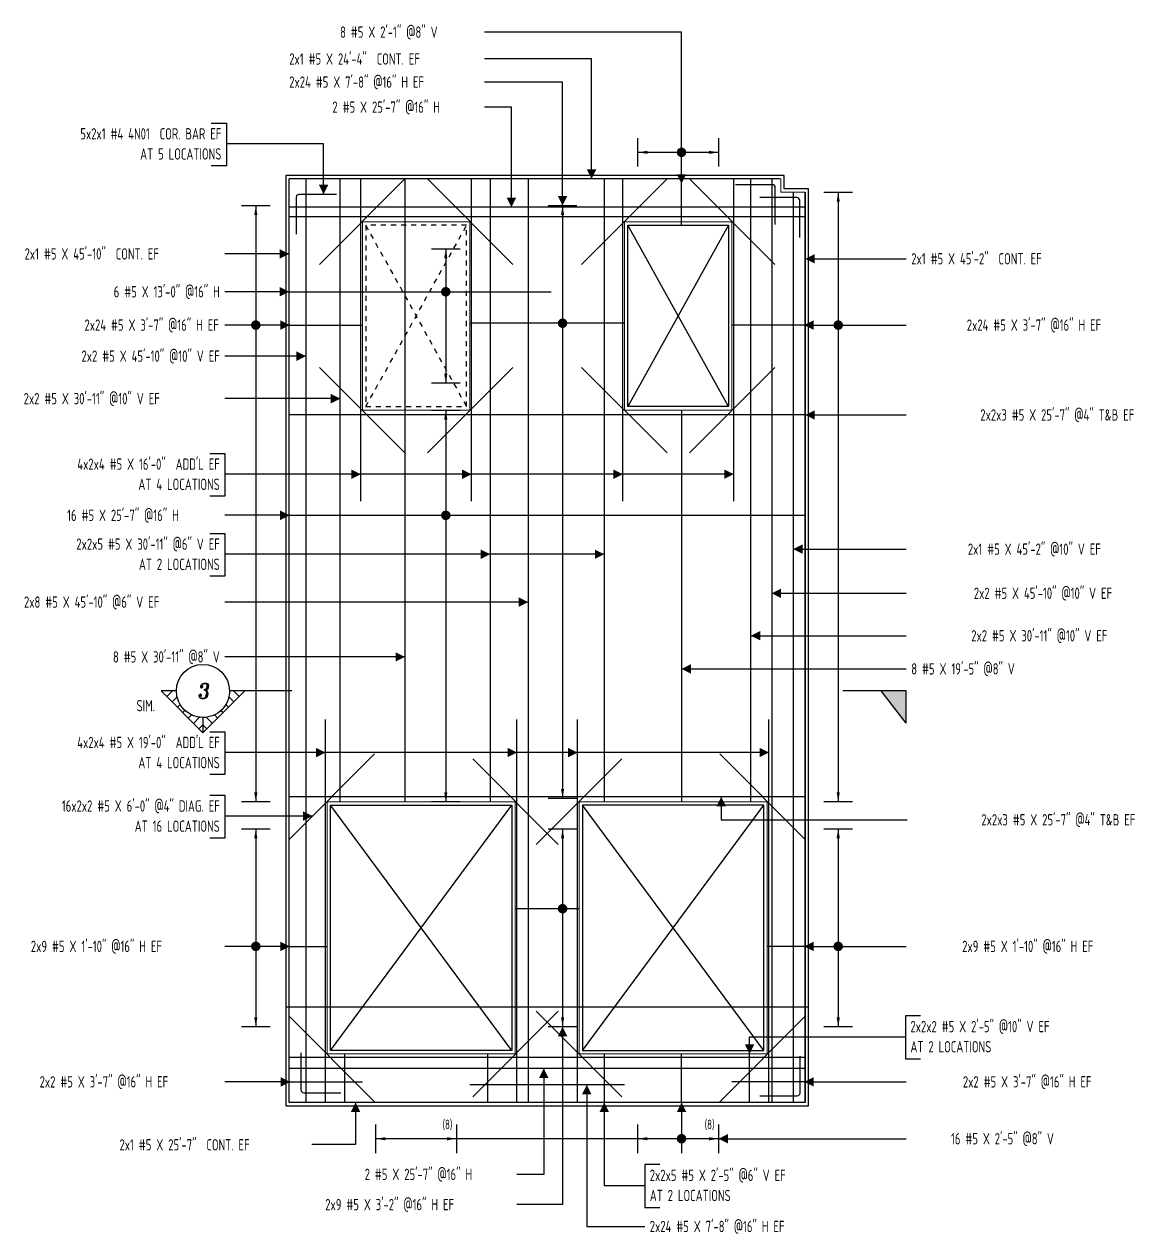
# Model space of a CAD drawing. Header units: inches. Extents: x -3675 to 38568, y -2433 to 4174.
# Drawn here: x 24999 to 25660, y 262 to 983 of the extents above; entities that cross this region are included whole.
import ezdxf
from ezdxf.enums import TextEntityAlignment as Align

# ---------------------------------------------------------------- set-up
doc = ezdxf.new("R2010")
doc.units = ezdxf.units.IN
doc.header["$MEASUREMENT"] = 0
doc.linetypes.add('HIDDEN', pattern=[6, 3, -3])
doc.layers.get('0').update_dxf_attribs({"linetype": 'CONTINUOUS'})
for name, color, linetype in [('0-25', 7, 'CONTINUOUS'), ('0-25TEXT', 7, 'CONTINUOUS'), ('0-35', 3, 'CONTINUOUS'), ('0-35TEXT', 3, 'CONTINUOUS'), ('3', 3, 'CONTINUOUS'), ('BAR-LBL', 2, 'CONTINUOUS'), ('Hatch', 253, 'CONTINUOUS'), ('hidden', 7, 'HIDDEN'), ('INTERMEDIATERANGELAY', 7, 'CONTINUOUS'), ('RANGELAY', 7, 'CONTINUOUS'), ('REBARS', 4, 'CONTINUOUS')]:
    doc.layers.add(name, color=color, linetype=linetype)
doc.layers.add('COVER', color=6, linetype='CONTINUOUS', lineweight=0, plot=False)
doc.styles.add('AR', font='ARCHQUIK.shx', dxfattribs={"width": 0.8})
doc.styles.add('ROMANT', font='romant')

# ---------------------------------------------------------------- blocks, each defined once
blk = doc.blocks.new('leadrblk')
blk.add_lwpolyline([(0, 0, 0, 1, 0), (1, 0, 1, 1, 0)], format="xyseb")
blk = doc.blocks.new('SECTARO')
at = {"linetype": 'Continuous'}
blk.add_line((33.32, 16.99), (20.13, 0), dxfattribs=at)
for p, q in [((33.32, 16.99), (33.32, 0)), ((33.32, 0), (0, 0))]:
    blk.add_line(p, q)
for points in [[(33.32, 0), (33.32, 16.99), (33.32, 0), (20.13, 0)], [(33.32, 16.99), (20.13, 0), (33.32, 0), (33.32, 16.99)]]:
    blk.add_solid(points, dxfattribs=at)
blk = doc.blocks.new('*X3')
at = {"color": 0, "linetype": 'Continuous'}
for p, q in [((-1.108, 0.2784), (-1.0748, 0.3117)), ((-1.081, 0.2171), (-1.0306, 0.2675)), ((-1.0127, 0.1969), (-0.9864, 0.2233)), ((-0.9601, 0.1612), (-0.9422, 0.1791)), ((-0.9204, 0.1125), (-0.898, 0.1349)), ((-0.895, 0.0495), (-0.8538, 0.0907)), ((-0.8561, 0), (-0.8096, 0.0465)), ((-0.7677, 0), (-0.7654, 0.0023))]:
    blk.add_line(p, q, dxfattribs=at)
blk = doc.blocks.new('*X2')
at = {"color": 0, "linetype": 'Continuous'}
for p, q in [((-1.108, 0.2784), (-1.0748, 0.3117)), ((-0.9601, 0.1612), (-0.9422, 0.1791)), ((-0.8561, 0), (-0.8096, 0.0465))]:
    blk.add_line(p, q, dxfattribs=at)
blk = doc.blocks.new('SECTNU')
at = {"linetype": 'Continuous'}
blk.add_line((-24.74, 0), (-32.81, 0), dxfattribs=at)
blk.add_line((0, 0), (-24.74, 0))
at = {"layer": '3'}
for p, q in [((-68.89, 0), (-46.81, 22.07)), ((-60.81, 0), (-68.89, 0))]:
    blk.add_line(p, q, dxfattribs=at)
at = {"layer": '3', "linetype": 'Continuous'}
blk.add_line((-46.81, 14), (-46.81, 22.07), dxfattribs=at)
at = {"layer": '3'}
for points in [[(-46.81, 22.07), (-24.74, 0), (-32.81, 0, 1)], [(-32.81, 0, 0.414214), (-46.81, 14)]]:
    blk.add_lwpolyline(points, format="xyb", dxfattribs=at)
for start, end in [(90, 180), (180, 0)]:
    blk.add_arc((-46.81, 0), 14, start, end, dxfattribs=at)
at = {"linetype": 'Continuous', "xscale": -64, "yscale": 64, "zscale": 64, "rotation": 359.9999999999999}
blk.add_blockref('*X3', (-117.73, 0), dxfattribs=at)
at = {"linetype": 'Continuous', "xscale": 64, "yscale": 64, "zscale": 64}
for name in ['*X3', '*X2']:
    blk.add_blockref(name, (24.1, 0), dxfattribs=at)
at = {"linetype": 'Continuous', "style": 'ROMANT', "oblique": 9, "width": 0.9}
blk.add_attdef('NO', text='', height=8, dxfattribs=at).set_placement((-46.81, 0), align=Align.MIDDLE)
blk = doc.blocks.new('*U998', base_point=(25156.54, 822.92))
at = {"layer": 'REBARS', "color": 0}
blk.add_lwpolyline([(25156.54, 823.23), (25312.54, 823.23)], dxfattribs=at)
blk = doc.blocks.new('rendmark')
at = {"color": 4}
blk.add_line((0, -3), (0, 3), dxfattribs=at)
blk = doc.blocks.new('rarrow')
at = {"color": 7}
blk.add_solid([(2, -0.33), (2, 0.33), (0, 0)], dxfattribs=at)
blk = doc.blocks.new('*U1799', base_point=(25249.82, 848.81))
at = {"layer": 'RANGELAY'}
blk.add_line((25249.82, 848.81), (25249.82, 768.85), dxfattribs=at)
at = {"layer": 'RANGELAY', "xscale": 2.834645669291339, "yscale": 2.834645669291339}
for name, p, rotation in [('rendmark', (25249.82, 848.81), 269.9999999999999), ('rarrow', (25249.82, 848.81), 269.9999999999999), ('rarrow', (25249.82, 768.85), 89.999996929531), ('rendmark', (25249.82, 768.85), 89.999996929531)]:
    blk.add_blockref(name, p, dxfattribs=dict(at, rotation=rotation))
blk = doc.blocks.new('VPM75CCB0')
at = {"const_width": 1}
blk.add_lwpolyline([(-0.5, 0, 1), (0.5, 0, 1)], format="xyb", close=True, dxfattribs=at)
blk = doc.blocks.new('*U1009', base_point=(25225.83, 890.27))
at = {"layer": 'REBARS', "color": 0}
blk.add_lwpolyline([(25225.52, 890.27), (25225.52, 519.27)], dxfattribs=at)
blk = doc.blocks.new('*U1031', base_point=(25390.45, 752.56))
at = {"layer": 'REBARS', "color": 0}
blk.add_lwpolyline([(25390.13, 752.56), (25390.13, 519.56)], dxfattribs=at)
blk = doc.blocks.new('*U956', base_point=(25199.48, 698.56))
at = {"layer": 'REBARS', "color": 0}
blk.add_lwpolyline([(25199.17, 698.56), (25199.17, 890.56)], dxfattribs=at)
blk = doc.blocks.new('*U957', base_point=(25264.86, 698.56))
at = {"layer": 'REBARS', "color": 0}
blk.add_lwpolyline([(25265.17, 698.56), (25265.17, 890.56)], dxfattribs=at)
blk = doc.blocks.new('*U958', base_point=(25355.47, 698.56))
at = {"layer": 'REBARS', "color": 0}
blk.add_lwpolyline([(25355.16, 698.56), (25355.16, 890.56)], dxfattribs=at)
blk = doc.blocks.new('*U959', base_point=(25420.85, 698.56))
at = {"layer": 'REBARS', "color": 0}
blk.add_lwpolyline([(25421.17, 698.56), (25421.17, 890.56)], dxfattribs=at)
blk = doc.blocks.new('*U642', base_point=(25316.96, 394.67))
at = {"layer": 'REBARS', "color": 0}
blk.add_lwpolyline([(25316.74, 394.89), (25265.83, 343.98)], dxfattribs=at)
blk = doc.blocks.new('*U643', base_point=(25316.96, 494.44))
at = {"layer": 'REBARS', "color": 0}
blk.add_lwpolyline([(25316.74, 494.22), (25265.83, 545.14)], dxfattribs=at)
blk = doc.blocks.new('*U644', base_point=(25464.01, 391.72))
at = {"layer": 'REBARS', "color": 0}
blk.add_lwpolyline([(25463.79, 391.94), (25412.88, 341.03)], dxfattribs=at)
blk = doc.blocks.new('*U645', base_point=(25303.37, 394.67))
at = {"layer": 'REBARS', "color": 0}
blk.add_lwpolyline([(25303.59, 394.89), (25354.5, 343.98)], dxfattribs=at)
blk = doc.blocks.new('*U646', base_point=(25464.01, 497.4))
at = {"layer": 'REBARS', "color": 0}
blk.add_lwpolyline([(25463.79, 497.18), (25412.88, 548.09)], dxfattribs=at)
blk = doc.blocks.new('*U647', base_point=(25303.37, 494.44))
at = {"layer": 'REBARS', "color": 0}
blk.add_lwpolyline([(25303.59, 494.22), (25354.5, 545.14)], dxfattribs=at)
blk = doc.blocks.new('*U648', base_point=(25289.97, 777.96))
at = {"layer": 'REBARS', "color": 0}
blk.add_lwpolyline([(25289.75, 778.18), (25238.84, 727.27)], dxfattribs=at)
blk = doc.blocks.new('*U649', base_point=(25174.37, 777.96))
at = {"layer": 'REBARS', "color": 0}
blk.add_lwpolyline([(25174.59, 778.18), (25225.5, 727.27)], dxfattribs=at)
blk = doc.blocks.new('*U650', base_point=(25289.97, 839.69))
at = {"layer": 'REBARS', "color": 0}
blk.add_lwpolyline([(25289.75, 839.47), (25238.84, 890.39)], dxfattribs=at)
blk = doc.blocks.new('*U651', base_point=(25174.37, 839.69))
at = {"layer": 'REBARS', "color": 0}
blk.add_lwpolyline([(25174.59, 839.47), (25225.5, 890.39)], dxfattribs=at)
blk = doc.blocks.new('*U652', base_point=(25445.96, 777.96))
at = {"layer": 'REBARS', "color": 0}
blk.add_lwpolyline([(25445.74, 778.18), (25394.83, 727.27)], dxfattribs=at)
blk = doc.blocks.new('*U653', base_point=(25330.36, 777.96))
at = {"layer": 'REBARS', "color": 0}
blk.add_lwpolyline([(25330.58, 778.18), (25381.49, 727.27)], dxfattribs=at)
blk = doc.blocks.new('*U654', base_point=(25445.96, 839.69))
at = {"layer": 'REBARS', "color": 0}
blk.add_lwpolyline([(25445.74, 839.47), (25394.83, 890.39)], dxfattribs=at)
blk = doc.blocks.new('*U655', base_point=(25330.36, 839.69))
at = {"layer": 'REBARS', "color": 0}
blk.add_lwpolyline([(25330.58, 839.47), (25381.49, 890.39)], dxfattribs=at)
blk = doc.blocks.new('*U1487', base_point=(25460.79, 344.05))
at = {"layer": 'REBARS', "color": 0}
blk.add_lwpolyline([(25460.54, 368.05), (25460.54, 346.05, -0.414214), (25458.79, 344.3), (25436.79, 344.3)], format="xyb", dxfattribs=at)
blk = doc.blocks.new('*U1488', base_point=(25163.27, 346.05))
at = {"layer": 'REBARS', "color": 0}
blk.add_lwpolyline([(25163.52, 370.05), (25163.52, 348.05, 0.414214), (25165.27, 346.3), (25187.27, 346.3)], format="xyb", dxfattribs=at)
blk = doc.blocks.new('*U847', base_point=(25156.23, 340.56))
at = {"layer": 'REBARS', "color": 0}
blk.add_lwpolyline([(25156.54, 340.56), (25156.54, 890.56)], dxfattribs=at)
blk = doc.blocks.new('*U761', base_point=(25463.48, 340.56))
at = {"layer": 'REBARS', "color": 0}
blk.add_lwpolyline([(25463.79, 340.56), (25463.79, 882.56)], dxfattribs=at)
blk = doc.blocks.new('*U1528', base_point=(25389.82, 862.6))
at = {"layer": 'REBARS', "color": 0}
blk.add_lwpolyline([(25390.13, 862.6), (25390.13, 887.6)], dxfattribs=at)
blk = doc.blocks.new('*U1489', base_point=(25460.79, 879.56))
at = {"layer": 'REBARS', "color": 0}
blk.add_lwpolyline([(25460.54, 855.56), (25460.54, 877.56, 0.414214), (25458.79, 879.31), (25436.79, 879.31)], format="xyb", dxfattribs=at)
blk = doc.blocks.new('*U904', base_point=(25463.79, 689.83))
at = {"layer": 'REBARS', "color": 0}
blk.add_lwpolyline([(25463.79, 690.14), (25156.79, 690.14)], dxfattribs=at)
blk = doc.blocks.new('*U1798', base_point=(25249.81, 752.85))
at = {"layer": 'RANGELAY'}
blk.add_line((25249.81, 752.85), (25249.81, 519.56), dxfattribs=at)
at = {"layer": 'RANGELAY', "xscale": 2.834645669291339, "yscale": 2.834645669291339}
for name, p, rotation in [('rendmark', (25249.81, 752.85), 269.9999999999999), ('rarrow', (25249.81, 752.85), 269.9999999999999), ('rendmark', (25249.81, 519.56), 89.999996929531), ('rarrow', (25249.81, 519.56), 89.999996929531)]:
    blk.add_blockref(name, p, dxfattribs=dict(at, rotation=rotation))
blk = doc.blocks.new('VPM75D670')
at = {"const_width": 1}
blk.add_lwpolyline([(-0.5, 0, 1), (0.5, 0, 1)], format="xyb", close=True, dxfattribs=at)
blk = doc.blocks.new('*U983', base_point=(25448.54, 890.25))
at = {"layer": 'REBARS', "color": 0}
blk.add_lwpolyline([(25448.54, 890.56), (25156.54, 890.56)], dxfattribs=at)
blk = doc.blocks.new('*U762', base_point=(25464.1, 882.56))
at = {"layer": 'REBARS', "color": 0}
blk.add_lwpolyline([(25463.79, 882.56), (25463.79, 340.56)], dxfattribs=at)
blk = doc.blocks.new('*U1490', base_point=(25446.17, 887.21))
at = {"layer": 'REBARS', "color": 0}
blk.add_lwpolyline([(25445.92, 863.21), (25445.92, 885.21, 0.414214), (25444.17, 886.96), (25422.17, 886.96)], format="xyb", dxfattribs=at)
blk = doc.blocks.new('*U760', base_point=(25456.91, 882.56))
at = {"layer": 'REBARS', "color": 0}
blk.add_lwpolyline([(25456.59, 882.56), (25456.59, 340.56)], dxfattribs=at)
blk = doc.blocks.new('*U1491', base_point=(25160.75, 881.62))
at = {"layer": 'REBARS', "color": 0}
blk.add_lwpolyline([(25161, 857.62), (25161, 879.62, -0.414214), (25162.75, 881.37), (25184.75, 881.37)], format="xyb", dxfattribs=at)
blk = doc.blocks.new('*U903', base_point=(25463.54, 340.87))
at = {"layer": 'REBARS', "color": 0}
blk.add_lwpolyline([(25463.54, 340.56), (25156.54, 340.56)], dxfattribs=at)
blk = doc.blocks.new('*U846', base_point=(25299.18, 890.56))
at = {"layer": 'REBARS', "color": 0}
blk.add_lwpolyline([(25298.86, 890.56), (25298.86, 340.56)], dxfattribs=at)
blk = doc.blocks.new('*U1007', base_point=(25276.48, 890.56))
at = {"layer": 'REBARS', "color": 0}
blk.add_lwpolyline([(25276.17, 890.56), (25276.17, 519.56)], dxfattribs=at)
blk = doc.blocks.new('*U1008', base_point=(25344.47, 890.56))
at = {"layer": 'REBARS', "color": 0}
blk.add_lwpolyline([(25344.16, 890.56), (25344.16, 519.56)], dxfattribs=at)
blk = doc.blocks.new('*U656', base_point=(25156.32, 391.72))
at = {"layer": 'REBARS', "color": 0}
blk.add_lwpolyline([(25156.54, 391.94), (25207.45, 341.03)], dxfattribs=at)
blk = doc.blocks.new('*U657', base_point=(25156.32, 497.4))
at = {"layer": 'REBARS', "color": 0}
blk.add_lwpolyline([(25156.54, 497.18), (25207.45, 548.09)], dxfattribs=at)
blk = doc.blocks.new('*U586', base_point=(25178.48, 340.56))
at = {"layer": 'REBARS', "color": 0}
blk.add_lwpolyline([(25178.17, 340.56), (25178.17, 568.56)], dxfattribs=at)
blk = doc.blocks.new('*U587', base_point=(25291.85, 340.56))
at = {"layer": 'REBARS', "color": 0}
blk.add_lwpolyline([(25292.17, 340.56), (25292.17, 568.56)], dxfattribs=at)
blk = doc.blocks.new('*U588', base_point=(25328.48, 340.56))
at = {"layer": 'REBARS', "color": 0}
blk.add_lwpolyline([(25328.17, 340.56), (25328.17, 568.56)], dxfattribs=at)
blk = doc.blocks.new('*U589', base_point=(25441.85, 340.56))
at = {"layer": 'REBARS', "color": 0}
blk.add_lwpolyline([(25442.17, 340.56), (25442.17, 568.56)], dxfattribs=at)
blk = doc.blocks.new('*U785', base_point=(25275.03, 369.56))
at = {"layer": 'REBARS', "color": 0}
blk.add_lwpolyline([(25274.72, 369.56), (25274.72, 340.56)], dxfattribs=at)
blk = doc.blocks.new('*U786', base_point=(25344.47, 369.56))
at = {"layer": 'REBARS', "color": 0}
blk.add_lwpolyline([(25344.16, 369.56), (25344.16, 340.56)], dxfattribs=at)
blk = doc.blocks.new('*U901', base_point=(25463.79, 367.74))
at = {"layer": 'REBARS', "color": 0}
blk.add_lwpolyline([(25463.79, 367.43), (25156.79, 367.43)], dxfattribs=at)
blk = doc.blocks.new('*U902', base_point=(25463.79, 522.19))
at = {"layer": 'REBARS', "color": 0}
blk.add_lwpolyline([(25463.79, 522.51), (25156.79, 522.51)], dxfattribs=at)
blk = doc.blocks.new('*U1797', base_point=(25412.17, 906.25))
at = {"layer": 'RANGELAY'}
blk.add_line((25412.17, 906.25), (25364.16, 906.25), dxfattribs=at)
at = {"layer": 'RANGELAY', "xscale": 2.834645669291339, "yscale": 2.834645669291339}
for name, p, rotation in [('rendmark', (25364.16, 906.25), 359.999996929531), ('rendmark', (25412.17, 906.25), 180), ('rarrow', (25364.16, 906.25), 359.999996929531), ('rarrow', (25412.17, 906.25), 180)]:
    blk.add_blockref(name, p, dxfattribs=dict(at, rotation=rotation))
blk = doc.blocks.new('VPM75DFC0')
at = {"const_width": 1}
blk.add_lwpolyline([(-0.5, 0, 1), (0.5, 0, 1)], format="xyb", close=True, dxfattribs=at)
blk = doc.blocks.new('*U1006', base_point=(25187.31, 519.56))
at = {"layer": 'REBARS', "color": 0}
blk.add_lwpolyline([(25187, 519.56), (25187, 890.56)], dxfattribs=at)
blk = doc.blocks.new('*U845', base_point=(25166.23, 890.56))
at = {"layer": 'REBARS', "color": 0}
blk.add_lwpolyline([(25166.54, 890.56), (25166.54, 340.56)], dxfattribs=at)
blk = doc.blocks.new('*U1046', base_point=(25157.17, 352.53))
at = {"layer": 'REBARS', "color": 0}
blk.add_lwpolyline([(25157.17, 352.84), (25200.17, 352.84)], dxfattribs=at)
blk = doc.blocks.new('*U900', base_point=(25463.54, 360.5))
at = {"layer": 'REBARS', "color": 0}
blk.add_lwpolyline([(25463.54, 360.81), (25156.54, 360.81)], dxfattribs=at)
blk = doc.blocks.new('*U1045', base_point=(25463.17, 352.53))
at = {"layer": 'REBARS', "color": 0}
blk.add_lwpolyline([(25463.17, 352.84), (25420.17, 352.84)], dxfattribs=at)
blk = doc.blocks.new('*U784', base_point=(25389.82, 340.56))
at = {"layer": 'REBARS', "color": 0}
blk.add_lwpolyline([(25390.13, 340.56), (25390.13, 369.56)], dxfattribs=at)
blk = doc.blocks.new('*U1796', base_point=(25412.17, 318.97))
at = {"layer": 'INTERMEDIATERANGELAY'}
blk.add_line((25364.16, 318.97), (25256.17, 318.97), dxfattribs=at)
at = {"layer": 'RANGELAY'}
for p, q in [((25256.17, 318.97), (25208.17, 318.97)), ((25412.17, 318.97), (25364.16, 318.97))]:
    blk.add_line(p, q, dxfattribs=at)
at = {"layer": 'RANGELAY', "xscale": 2.834645669291339, "yscale": 2.834645669291339}
for name, p, rotation in [('rendmark', (25208.17, 318.97), 359.999996929531), ('rendmark', (25256.17, 318.97), 180), ('rendmark', (25364.16, 318.97), 359.999996929531), ('rendmark', (25412.17, 318.97), 180), ('rarrow', (25208.17, 318.97), 359.999996929531), ('rarrow', (25256.17, 318.97), 180), ('rarrow', (25364.16, 318.97), 359.999996929531), ('rarrow', (25412.17, 318.97), 180)]:
    blk.add_blockref(name, p, dxfattribs=dict(at, rotation=rotation))
blk = doc.blocks.new('VPM75E410')
at = {"const_width": 1}
blk.add_lwpolyline([(-0.5, 0, 1), (0.5, 0, 1)], format="xyb", close=True, dxfattribs=at)
blk = doc.blocks.new('*U899', base_point=(25463.54, 873.34))
at = {"layer": 'REBARS', "color": 0}
blk.add_lwpolyline([(25463.54, 873.65), (25156.54, 873.65)], dxfattribs=at)
blk = doc.blocks.new('*U1795', base_point=(25136.73, 503.56))
at = {"layer": 'RANGELAY'}
blk.add_line((25136.73, 503.56), (25136.73, 385.56), dxfattribs=at)
at = {"layer": 'RANGELAY', "xscale": 2.834645669291339, "yscale": 2.834645669291339}
for name, p, rotation in [('rendmark', (25136.73, 503.56), 269.9999999999999), ('rarrow', (25136.73, 503.56), 269.9999999999999), ('rarrow', (25136.73, 385.56), 89.999996929531), ('rendmark', (25136.73, 385.56), 89.999996929531)]:
    blk.add_blockref(name, p, dxfattribs=dict(at, rotation=rotation))
blk = doc.blocks.new('VPM75E580')
at = {"const_width": 1}
blk.add_lwpolyline([(-0.5, 0, 1), (0.5, 0, 1)], format="xyb", close=True, dxfattribs=at)
blk = doc.blocks.new('*U810', base_point=(25156.96, 433.19))
at = {"layer": 'REBARS', "color": 0}
blk.add_lwpolyline([(25156.96, 433.51), (25178.96, 433.51)], dxfattribs=at)
blk = doc.blocks.new('*U1794', base_point=(25136.73, 874.56))
at = {"layer": 'RANGELAY'}
blk.add_line((25136.73, 874.56), (25136.73, 519.56), dxfattribs=at)
at = {"layer": 'RANGELAY', "xscale": 2.834645669291339, "yscale": 2.834645669291339}
for name, p, rotation in [('rendmark', (25136.73, 874.56), 269.9999999999999), ('rarrow', (25136.73, 874.56), 269.9999999999999), ('rendmark', (25136.73, 519.56), 89.999996929531), ('rarrow', (25136.73, 519.56), 89.999996929531)]:
    blk.add_blockref(name, p, dxfattribs=dict(at, rotation=rotation))
blk = doc.blocks.new('VPM75E680')
at = {"const_width": 1}
blk.add_lwpolyline([(-0.5, 0, 1), (0.5, 0, 1)], format="xyb", close=True, dxfattribs=at)
blk = doc.blocks.new('*U1044', base_point=(25156.96, 803.08))
at = {"layer": 'REBARS', "color": 0}
blk.add_lwpolyline([(25156.96, 803.4), (25199.96, 803.4)], dxfattribs=at)
blk = doc.blocks.new('*U1793', base_point=(25483.4, 503.56))
at = {"layer": 'RANGELAY'}
blk.add_line((25483.4, 503.56), (25483.4, 385.56), dxfattribs=at)
at = {"layer": 'RANGELAY', "xscale": 2.834645669291339, "yscale": 2.834645669291339}
for name, p, rotation in [('rendmark', (25483.4, 503.56), 269.9999999999999), ('rarrow', (25483.4, 503.56), 269.9999999999999), ('rarrow', (25483.4, 385.56), 89.999996929531), ('rendmark', (25483.4, 385.56), 89.999996929531)]:
    blk.add_blockref(name, p, dxfattribs=dict(at, rotation=rotation))
blk = doc.blocks.new('VPM75E780')
at = {"const_width": 1}
blk.add_lwpolyline([(-0.5, 0, 1), (0.5, 0, 1)], format="xyb", close=True, dxfattribs=at)
blk = doc.blocks.new('*U809', base_point=(25463.17, 433.19))
at = {"layer": 'REBARS', "color": 0}
blk.add_lwpolyline([(25463.17, 433.51), (25441.17, 433.51)], dxfattribs=at)
blk = doc.blocks.new('*U1792', base_point=(25483.4, 882.56))
at = {"layer": 'RANGELAY'}
blk.add_line((25483.4, 882.56), (25483.4, 519.56), dxfattribs=at)
at = {"layer": 'RANGELAY', "xscale": 2.834645669291339, "yscale": 2.834645669291339}
for name, p, rotation in [('rendmark', (25483.4, 882.56), 269.9999999999999), ('rarrow', (25483.4, 882.56), 269.9999999999999), ('rendmark', (25483.4, 519.56), 89.999996929531), ('rarrow', (25483.4, 519.56), 89.999996929531)]:
    blk.add_blockref(name, p, dxfattribs=dict(at, rotation=rotation))
blk = doc.blocks.new('VPM75E880')
at = {"const_width": 1}
blk.add_lwpolyline([(-0.5, 0, 1), (0.5, 0, 1)], format="xyb", close=True, dxfattribs=at)
blk = doc.blocks.new('*U1043', base_point=(25463.17, 803.08))
at = {"layer": 'REBARS', "color": 0}
blk.add_lwpolyline([(25463.17, 803.4), (25420.17, 803.4)], dxfattribs=at)
blk = doc.blocks.new('*U1005', base_point=(25431.07, 519.56))
at = {"layer": 'REBARS', "color": 0}
blk.add_lwpolyline([(25431.38, 519.56), (25431.38, 890.56)], dxfattribs=at)
blk = doc.blocks.new('*U844', base_point=(25444.1, 890.56))
at = {"layer": 'REBARS', "color": 0}
blk.add_lwpolyline([(25443.79, 890.56), (25443.79, 340.56)], dxfattribs=at)
blk = doc.blocks.new('*U1791', base_point=(25319.32, 874.56))
at = {"layer": 'RANGELAY'}
blk.add_line((25319.32, 874.56), (25319.32, 521.56), dxfattribs=at)
at = {"layer": 'RANGELAY', "xscale": 2.834645669291339, "yscale": 2.834645669291339}
for name, p, rotation in [('rendmark', (25319.32, 874.56), 269.9999999999999), ('rarrow', (25319.32, 874.56), 269.9999999999999), ('rarrow', (25319.32, 521.56), 89.999996929531), ('rendmark', (25319.32, 521.56), 89.999996929531)]:
    blk.add_blockref(name, p, dxfattribs=dict(at, rotation=rotation))
blk = doc.blocks.new('VPM75EAD0')
at = {"const_width": 1}
blk.add_lwpolyline([(-0.5, 0, 1), (0.5, 0, 1)], format="xyb", close=True, dxfattribs=at)
blk = doc.blocks.new('*U1072', base_point=(25356.17, 804.22))
at = {"layer": 'REBARS', "color": 0}
blk.add_lwpolyline([(25356.17, 804.53), (25264.17, 804.53)], dxfattribs=at)
blk = doc.blocks.new('*U1790', base_point=(25319.32, 503.56))
at = {"layer": 'RANGELAY'}
blk.add_line((25319.32, 503.56), (25319.32, 385.56), dxfattribs=at)
at = {"layer": 'RANGELAY', "xscale": 2.834645669291339, "yscale": 2.834645669291339}
for name, p, rotation in [('rendmark', (25319.32, 503.56), 269.9999999999999), ('rarrow', (25319.32, 503.56), 269.9999999999999), ('rarrow', (25319.32, 385.56), 89.999996929531), ('rendmark', (25319.32, 385.56), 89.999996929531)]:
    blk.add_blockref(name, p, dxfattribs=dict(at, rotation=rotation))
blk = doc.blocks.new('VPM75EBD0')
at = {"const_width": 1}
blk.add_lwpolyline([(-0.5, 0, 1), (0.5, 0, 1)], format="xyb", close=True, dxfattribs=at)
blk = doc.blocks.new('*U823', base_point=(25329.17, 455.6))
at = {"layer": 'REBARS', "color": 0}
blk.add_lwpolyline([(25329.17, 455.92), (25291.17, 455.92)], dxfattribs=at)
blk = doc.blocks.new('*U782', base_point=(25189.99, 340.56))
at = {"layer": 'REBARS', "color": 0}
blk.add_lwpolyline([(25189.67, 340.56), (25189.67, 369.56)], dxfattribs=at)
blk = doc.blocks.new('*U783', base_point=(25430.35, 340.56))
at = {"layer": 'REBARS', "color": 0}
blk.add_lwpolyline([(25430.66, 340.56), (25430.66, 369.56)], dxfattribs=at)
blk = doc.blocks.new('*U897', base_point=(25463.79, 750.21))
at = {"layer": 'REBARS', "color": 0}
blk.add_lwpolyline([(25463.79, 749.9), (25156.79, 749.9)], dxfattribs=at)
blk = doc.blocks.new('*U898', base_point=(25463.79, 867.44))
at = {"layer": 'REBARS', "color": 0}
blk.add_lwpolyline([(25463.79, 867.76), (25156.79, 867.76)], dxfattribs=at)
blk = doc.blocks.new('*U1071', base_point=(25356.17, 350.77))
at = {"layer": 'REBARS', "color": 0}
blk.add_lwpolyline([(25356.17, 351.08), (25264.17, 351.08)], dxfattribs=at)

msp = doc.modelspace()

# ---------------------------------------------------------------- linework, layer by layer
at = {"layer": '0-25'}
for p, q in [((25418.16628, 862.80797), (25358.15932, 754.84814)), ((25418.16628, 754.84814), (25358.15932, 862.80797)), ((25181.16628, 371.55797), (25289.16628, 517.55842)), ((25289.16628, 371.55797), (25181.16628, 517.55842)), ((25439.16628, 371.55797), (25331.16628, 517.55842)), ((25331.16628, 371.55797), (25439.16628, 517.55842))]:
    msp.add_line(p, q, dxfattribs=at)
at = {"layer": '0-25TEXT'}
for points in [[(25390.13419, 887.55755), (25390.13419, 977.83016), (25272.92157, 977.83016)], [(25336.58237, 890.55797), (25336.58237, 961.83765), (25272.83027, 961.83765)], [(25319.32308, 874.55797), (25319.32308, 948.08437), (25272.83027, 948.08437)], [(25288.90564, 873.6477), (25288.90564, 933.15966), (25272.83027, 933.15966)], [(25110.21888, 923.66519), (25119.21793, 923.66519), (25119.21793, 898.16787), (25110.21888, 898.16787)], [(25177.10424, 881.37155), (25177.10424, 911.29149), (25119.21793, 911.29149)], [(25156.54128, 845.78801), (25118.27301, 845.78801)], [(25463.79131, 842.8843), (25523.88258, 842.8843)], [(25156.54129, 823.23083), (25118.27301, 823.23084)], [(25156.96488, 803.39723), (25118.27435, 803.39723)], [(25463.16628, 803.39723), (25523.88258, 803.39723)], [(25166.5413, 784.91944), (25118.27301, 784.91944)], [(25187.00221, 759.61519), (25118.27301, 759.61519)], [(25463.79131, 749.90042), (25523.88258, 749.90042)], [(25109.27396, 726.98115), (25118.27301, 726.98115), (25118.27301, 701.48383), (25109.27396, 701.48383)], [(25421.16634, 714.60745), (25118.27301, 714.60745)], [(25156.8162, 690.13774), (25118.27301, 690.13774)], [(25109.27396, 679.34707), (25118.27301, 679.34707), (25118.27301, 653.84975), (25109.27396, 653.84975)], [(25456.59454, 670.00174), (25523.88258, 670.00174)], [(25344.15931, 666.97338), (25118.27301, 666.97337)], [(25443.79128, 643.73816), (25523.88258, 643.73816)], [(25298.86302, 638.47441), (25118.27301, 638.47441)], [(25431.38413, 618.43391), (25523.88258, 618.43391)], [(25225.51932, 605.84625), (25118.27301, 605.84625)], [(25390.13412, 598.72324), (25523.88258, 598.72324)], [(25109.27396, 561.27369), (25118.27301, 561.27369), (25118.27301, 535.77637), (25109.27396, 535.77637)], [(25442.16628, 548.89999), (25118.27301, 548.89999)], [(25109.27396, 523.44672), (25118.27301, 523.44672), (25118.27301, 497.9494), (25109.27396, 497.9494)], [(25413.75336, 522.50615), (25413.75336, 508.87012), (25524.5122, 508.87012)], [(25170.43825, 511.07302), (25118.27301, 511.07302)], [(25156.96488, 433.50507), (25118.27435, 433.50507)], [(25463.16628, 433.50507), (25523.88258, 433.50507)], [(25532.38084, 392.11686), (25523.38178, 392.11686), (25523.38178, 366.61954), (25532.38084, 366.61954)], [(25532.38084, 392.11686), (25523.38178, 392.11686), (25523.38178, 366.61954), (25532.38084, 366.61954)], [(25319.32309, 385.55797), (25319.32309, 279.77294), (25292.02498, 279.77294)], [(25430.65865, 369.558), (25430.65865, 379.7432), (25523.38178, 379.74316)], [(25308.10035, 360.81471), (25308.10035, 297.77384), (25292.02498, 297.77384)], [(25157.16629, 352.84048), (25118.27435, 352.84048)], [(25333.71051, 351.08025), (25333.71051, 266.72787), (25368.23059, 266.72787)], [(25463.16628, 352.84048), (25523.88258, 352.84048)], [(25196.12449, 340.55797), (25196.12449, 315.57941), (25170.1236, 315.57941)], [(25344.15931, 340.55788), (25344.15931, 291.18418), (25368.23059, 291.18418)], [(25390.13421, 340.55801), (25390.13421, 310.46603)], [(25412.16628, 318.96997), (25523.88258, 318.96997)], [(25377.22965, 303.55788), (25368.23059, 303.55788), (25368.23059, 278.06055), (25377.22965, 278.06055)]]:
    msp.add_lwpolyline(points, dxfattribs=at)
at = {"layer": '0-35'}
for points in [[(25451.16628, 892.55797), (25154.54128, 892.55797), (25154.54128, 338.55797), (25465.79128, 338.55797), (25465.79128, 884.55797), (25451.16628, 884.55797)], [(25418.16628, 754.84814), (25358.15932, 754.84814), (25358.15932, 862.80797), (25418.16628, 862.80797)], [(25181.16628, 517.55842), (25289.16628, 517.55842), (25289.16628, 371.55797), (25181.16628, 371.55797)], [(25439.16628, 517.55842), (25331.16628, 517.55842), (25331.16628, 371.55797), (25439.16628, 371.55797)]]:
    msp.add_lwpolyline(points, close=True, dxfattribs=at)
at = {"layer": 'COVER'}
for points in [[(25449.16628, 890.55797), (25156.54128, 890.55797), (25156.54128, 340.55797), (25463.79128, 340.55797), (25463.79128, 882.55797), (25449.16628, 882.55797)], [(25200.16628, 752.84814), (25264.17325, 752.84814), (25264.17325, 864.80797), (25200.16628, 864.80797)], [(25420.16628, 752.84814), (25356.15932, 752.84814), (25356.15932, 864.80797), (25420.16628, 864.80797)], [(25179.16628, 519.55842), (25291.16628, 519.55842), (25291.16628, 369.55797), (25179.16628, 369.55797)], [(25441.16628, 519.55842), (25329.16628, 519.55842), (25329.16628, 369.55797), (25441.16628, 369.55797)]]:
    msp.add_lwpolyline(points, close=True, dxfattribs=at)
at = {"layer": 'Hatch'}
msp.add_line((25154.54128, 397.55797), (25465.79128, 397.55797), dxfattribs=at)
at = {"layer": 'hidden'}
for p, q in [((25202.16628, 862.80797), (25262.17325, 754.84814)), ((25202.16628, 754.84814), (25262.17325, 862.80797))]:
    msp.add_line(p, q, dxfattribs=at)
msp.add_lwpolyline([(25202.16628, 754.84814), (25262.17325, 754.84814), (25262.17325, 862.80797), (25202.16628, 862.80797)], close=True, dxfattribs=at)

# ---------------------------------------------------------------- block references
ref = msp.add_blockref('SECTNU', (25158.11655, 585.59353), dxfattribs=dict(xscale=-1.129181470141702, yscale=1.129181470141702, zscale=1.129181470141702, rotation=180))
ref.add_attrib('NO', '3', dxfattribs={"linetype": 'Continuous', "height": 9.03345, "style": 'ROMANT', "oblique": 9, "width": 0.9}).set_placement((25105.25652, 585.59351), align=Align.MIDDLE)
at = {"xscale": -1.129181470141702, "yscale": 1.129181470141702, "zscale": 1.129181470141702, "rotation": 180}
msp.add_blockref('SECTARO', (25486.18977, 585.59353), dxfattribs=at)
at = {"layer": '0-25TEXT'}
for name, p, xscale, yscale in [('VPM75DFC0', (25390.1342, 906.25411), 2.834645669291338, 2.834645669291338), ('leadrblk', (25156.54128, 845.78801), -5.623937007874017, 2.250708661417324), ('leadrblk', (25463.79131, 842.8843), 5.623937007874017, 2.250708661417324), ('leadrblk', (25156.54129, 823.23083), -5.623937007874017, 2.250708661417324), ('leadrblk', (25156.96488, 803.39723), -5.623937007874017, 2.250708661417324), ('leadrblk', (25463.16628, 803.39723), 5.623937007874017, 2.250708661417324), ('leadrblk', (25166.54129, 784.91944), -5.623937007874017, 2.250708661417324), ('leadrblk', (25187.00221, 759.61518), -5.623937007874017, 2.250708661417324), ('leadrblk', (25463.79131, 749.90042), 5.623937007874017, 2.250708661417324), ('leadrblk', (25199.16622, 714.60753), -5.623937007874017, 2.250708661417324), ('leadrblk', (25265.17331, 714.6074), -5.623937007874017, 2.250708661417324), ('leadrblk', (25355.15925, 714.60748), -5.623937007874017, 2.250708661417324), ('leadrblk', (25421.16634, 714.60745), -5.623937007874017, 2.250708661417324), ('leadrblk', (25156.8162, 690.13774), -5.623937007874017, 2.250708661417324), ('leadrblk', (25276.16704, 666.97338), -5.623937007874017, 2.250708661417324), ('leadrblk', (25344.15931, 666.97338), -5.623937007874017, 2.250708661417324), ('leadrblk', (25456.59454, 670.00174), 5.623937007874017, 2.250708661417324), ('leadrblk', (25298.86302, 638.47441), -5.623937007874017, 2.250708661417324), ('leadrblk', (25443.79128, 643.73816), 5.623937007874017, 2.250708661417324), ('leadrblk', (25431.38413, 618.43391), 5.623937007874017, 2.250708661417324), ('leadrblk', (25225.51932, 605.84625), -5.623937007874017, 2.250708661417324), ('leadrblk', (25390.13412, 598.72323), 5.623937007874017, 2.250708661417324), ('leadrblk', (25178.16629, 548.90007), -5.623937007874017, 2.250708661417324), ('leadrblk', (25292.16628, 548.89994), -5.623937007874017, 2.250708661417324), ('leadrblk', (25328.16629, 548.90003), -5.623937007874017, 2.250708661417324), ('leadrblk', (25442.16628, 548.89999), -5.623937007874017, 2.250708661417324), ('leadrblk', (25170.43825, 511.07302), -5.623937007874017, 2.250708661417324), ('leadrblk', (25156.96488, 433.50507), -5.623937007874017, 2.250708661417324), ('leadrblk', (25463.16628, 433.50507), 5.623937007874017, 2.250708661417324), ('leadrblk', (25157.16629, 352.84048), -5.623937007874017, 2.250708661417324), ('leadrblk', (25463.16628, 352.84048), 5.623937007874017, 2.250708661417324), ('VPM75E410', (25390.1342, 318.96997), 2.834645669291338, 2.834645669291338)]:
    msp.add_blockref(name, p, dxfattribs=dict(at, xscale=xscale, yscale=yscale))
for name, p, xscale, yscale, rotation in [('leadrblk', (25336.58237, 890.55797), -5.623937007874017, 2.250708661417324, 269.9999984647655), ('leadrblk', (25390.13419, 887.55755), -5.623937007874017, 2.250708661417324, 269.9999984647655), ('leadrblk', (25177.10424, 881.37155), -5.623937007874017, 2.250708661417324, 269.9999984647655), ('leadrblk', (25288.90564, 873.6477), -5.623937007874017, 2.250708661417324, 269.9999984647655), ('leadrblk', (25319.32308, 874.55797), -5.623937007874017, 2.250708661417324, 269.9999984647655), ('VPM75CCB0', (25249.82341, 823.23084), 2.834645669291338, 2.834645669291338, 90.00000000000007), ('VPM75EAD0', (25319.32308, 804.52809), 2.834645669291338, 2.834645669291338, 90.00000000000007), ('VPM75E680', (25136.72904, 803.39723), 2.834645669291338, 2.834645669291338, 269.9999999999999), ('VPM75E880', (25483.40212, 803.39723), 2.834645669291338, 2.834645669291338, 90.00000000000007), ('VPM75D670', (25249.80936, 690.13775), 2.834645669291338, 2.834645669291338, 90.00000000000007), ('leadrblk', (25413.75336, 522.50615), -5.623937007874017, 2.250708661417324, 89.9999953942965), ('VPM75EBD0', (25319.32308, 455.91523), 2.834645669291338, 2.834645669291338, 90.00000000000007), ('VPM75E580', (25136.72904, 433.50507), 2.834645669291338, 2.834645669291338, 269.9999999999999), ('VPM75E780', (25483.40212, 433.50507), 2.834645669291338, 2.834645669291338, 90.00000000000007), ('leadrblk', (25319.32309, 385.55797), 5.623937007874017, 2.250708661417324, 270.0000015352345), ('leadrblk', (25430.65865, 369.558), -5.623937007874017, 2.250708661417324, 269.9999984647655), ('leadrblk', (25308.10035, 360.81471), -5.623937007874017, 2.250708661417324, 89.9999953942965), ('leadrblk', (25333.71051, 351.08025), 5.623937007874017, 2.250708661417324, 270.0000046057035), ('leadrblk', (25196.12449, 340.55797), 5.623937007874017, 2.250708661417324, 270.0000015352345), ('leadrblk', (25344.15931, 340.55788), 5.623937007874017, 2.250708661417324, 270.0000015352345), ('leadrblk', (25390.13421, 340.55801), 5.623937007874017, 2.250708661417324, 270.0000015352345), ('leadrblk', (25412.16628, 318.96997), -5.623937007874017, 2.250708661417324, 179.999996929531)]:
    msp.add_blockref(name, p, dxfattribs=dict(at, xscale=xscale, yscale=yscale, rotation=rotation))
at = {"layer": 'RANGELAY'}
for name, p in [('*U1797', (25412.16628, 906.25411)), ('*U1792', (25483.40212, 882.55797)), ('*U1794', (25136.72904, 874.55797)), ('*U1791', (25319.32308, 874.55797)), ('*U1799', (25249.82341, 848.80797)), ('*U1798', (25249.80936, 752.84814)), ('*U1795', (25136.72904, 503.55842)), ('*U1790', (25319.32308, 503.55842)), ('*U1793', (25483.40212, 503.55842)), ('*U1796', (25412.16628, 318.96997))]:
    msp.add_blockref(name, p, dxfattribs=at)
at = {"layer": 'REBARS', "color": 4}
for name, p in [('*U847', (25156.22896, 340.55796)), ('*U983', (25448.54128, 890.24547)), ('*U845', (25166.22879, 890.55797)), ('*U651', (25174.36816, 839.6944)), ('*U1006', (25187.31462, 519.55842)), ('*U956', (25199.47872, 698.55796)), ('*U1009', (25225.83177, 890.26817)), ('*U650', (25289.97137, 839.6944)), ('*U957', (25264.86081, 698.55796)), ('*U1007', (25276.47954, 890.55797)), ('*U846', (25299.17553, 890.55797)), ('*U655', (25330.36119, 839.6944)), ('*U1008', (25344.47182, 890.55797)), ('*U958', (25355.47175, 698.55796)), ('*U1528', (25389.8217, 862.60412)), ('*U654', (25445.96441, 839.6944)), ('*U959', (25420.85385, 698.55796)), ('*U1490', (25446.16628, 887.20867)), ('*U1005', (25431.07171, 519.55842)), ('*U844', (25444.10378, 890.55797)), ('*U1491', (25160.74973, 881.62154)), ('*U1489', (25460.79128, 879.55797)), ('*U760', (25456.90702, 882.55797)), ('*U761', (25463.47896, 340.55796)), ('*U762', (25464.10378, 882.55797)), ('*U899', (25463.54128, 873.33518)), ('*U898', (25463.79129, 867.44318)), ('*U998', (25156.54129, 822.91834)), ('*U1044', (25156.96488, 803.08473)), ('*U1072', (25356.17325, 804.21559)), ('*U1043', (25463.16628, 803.08473)), ('*U649', (25174.36816, 777.9617)), ('*U648', (25289.97137, 777.9617)), ('*U653', (25330.36119, 777.9617)), ('*U652', (25445.96441, 777.9617)), ('*U897', (25463.79129, 750.21292)), ('*U1031', (25390.44661, 752.55842)), ('*U904', (25463.79128, 689.82524)), ('*U586', (25178.47872, 340.55797)), ('*U587', (25291.85385, 340.55797)), ('*U588', (25328.47872, 340.55797)), ('*U589', (25441.85385, 340.55797)), ('*U657', (25156.32031, 497.39701)), ('*U646', (25464.01238, 497.39688)), ('*U643', (25316.96441, 494.44485)), ('*U647', (25303.36816, 494.44485)), ('*U902', (25463.79128, 522.19365)), ('*U823', (25329.16628, 455.60273)), ('*U810', (25156.96488, 433.19257)), ('*U809', (25463.16628, 433.19257)), ('*U656', (25156.32031, 391.71938)), ('*U642', (25316.96441, 394.67153)), ('*U645', (25303.36816, 394.67153)), ('*U644', (25464.01241, 391.71954)), ('*U901', (25463.79128, 367.73906)), ('*U1488', (25163.26958, 346.05438)), ('*U782', (25189.98641, 340.55796)), ('*U785', (25275.03394, 369.55797)), ('*U786', (25344.47182, 369.55797)), ('*U784', (25389.8217, 340.55796)), ('*U783', (25430.34616, 340.55796)), ('*U1487', (25460.79128, 344.05438)), ('*U900', (25463.54128, 360.50221)), ('*U1046', (25157.16629, 352.52798)), ('*U1071', (25356.17325, 350.76775)), ('*U1045', (25463.16628, 352.52798)), ('*U903', (25463.54128, 340.87047))]:
    msp.add_blockref(name, p, dxfattribs=at)

# ---------------------------------------------------------------- texts
at = {"layer": '0-25TEXT', "style": 'AR', "width": 0.8}
for p in [(25256.17325, 324.63926), (25412.16628, 324.63926)]:
    msp.add_text(' (8) ', height=5.669291, rotation=359.99999693, dxfattribs=at).set_placement(p, align=Align.RIGHT)
at = {"layer": '0-35TEXT', "style": 'AR', "width": 0.8}
for s, p in [('AT 5 LOCATIONS', (25116.21825, 901.91748)), ('AT 4 LOCATIONS', (25115.27333, 705.23344)), ('AT 2 LOCATIONS', (25115.27333, 657.59936)), ('AT 4 LOCATIONS', (25115.27333, 539.52597)), ('AT 16 LOCATIONS', (25115.27333, 501.699))]:
    msp.add_text(s, height=6.7498312, dxfattribs=at).set_placement(p, align=Align.RIGHT)
for s, height, p in [('SIM.', 6.749831, (25065.7426, 573.41924)), ('AT 2 LOCATIONS', 6.7498312, (25526.38147, 370.36915)), ('AT 2 LOCATIONS', 6.7498312, (25371.23028, 281.81016))]:
    msp.add_text(s, height=height, dxfattribs=at).set_placement(p)
at = {"layer": 'BAR-LBL', "style": 'AR', "width": 0.8}
for s, p in [('8 #5 X 2\'-1" @8" V', (25186.88232, 974.45551)), ('2x1 #5 X 24\'-4"  CONT. EF', (25156.62868, 958.46301)), ('2x24 #5 X 7\'-8" @16" H EF', (25156.62868, 944.70973)), ('2 #5 X 25\'-7" @16" H', (25182.32254, 929.78502)), ('2x1 #5 X 45\'-10"  CONT. EF', (24999.09242, 842.41337)), ('2x1 #5 X 45\'-2"  CONT. EF', (25526.88226, 839.50965)), ('2x2 #5 X 30\'-11" @10" V EF', (24998.53386, 756.24054)), ('16 #5 X 25\'-7" @16" H', (25024.4139, 686.7631)), ('2x8 #5 X 45\'-10" @6" V EF', (24998.72005, 635.09977)), ('8 #5 X 19\'-5" @8" V', (25526.88226, 595.34859)), ('2x9 #5 X 1\'-10" @16" H EF', (25002.81751, 430.13042)), ('2x2x2 #5 X 2\'-5" @10" V EF', (25526.38147, 382.36789)), ('2x2 #5 X 3\'-7" @16" H EF', (25008.03075, 349.46583)), ('2x1 #5 X 25\'-7"  CONT. EF', (25055.5977, 311.97203)), ('2 #5 X 25\'-7" @16" H', (25201.51724, 294.39919)), ('2x2x5 #5 X 2\'-5" @6" V EF', (25371.23028, 293.8089)), ('2x9 #5 X 3\'-2" @16" H EF', (25178.05764, 276.39829)), ('2x24 #5 X 7\'-8" @16" H EF', (25371.23028, 263.35323))]:
    msp.add_text(s, height=6.7492913, dxfattribs=at).set_placement(p)
for s, p in [('5x2x1 #4 4N01  COR. BAR EF', (25116.21825, 913.91622)), ('6 #5 X 13\'-0" @16" H', (25115.27333, 819.8562)), ('2x24 #5 X 3\'-7" @16" H EF', (25114.7161, 800.02258)), ('2x24 #5 X 3\'-7" @16" H EF', (25639.89798, 800.02258)), ('2x2 #5 X 45\'-10" @10" V EF', (25115.27333, 781.54479)), ('2x2x3 #5 X 25\'-7" @4" T&B EF', (25659.63384, 746.52578)), ('4x2x4 #5 X 16\'-0"  ADD\'L EF', (25115.27333, 717.23218)), ('2x2x5 #5 X 30\'-11" @6" V EF', (25115.27333, 669.5981)), ('2x1 #5 X 45\'-2" @10" V EF', (25639.7118, 666.6271)), ('2x2 #5 X 45\'-10" @10" V EF', (25646.41454, 640.36351)), ('2x2 #5 X 30\'-11" @10" V EF', (25643.62173, 615.05927)), ('8 #5 X 30\'-11" @8" V', (25115.27333, 602.47161)), ('4x2x4 #5 X 19\'-0"  ADD\'L EF', (25115.27333, 551.52471)), ('16x2x2 #5 X 6\'-0" @4" DIAG. EF', (25115.27333, 513.69775)), ('2x2x3 #5 X 25\'-7" @4" T&B EF', (25660.26347, 505.49547)), ('2x9 #5 X 1\'-10" @16" H EF', (25635.2433, 430.13042)), ('2x2 #5 X 3\'-7" @16" H EF', (25634.12617, 349.46583)), ('16 #5 X 2\'-5" @8" V', (25611.78369, 315.59532))]:
    msp.add_text(s, height=6.7492913, dxfattribs=at).set_placement(p, align=Align.RIGHT)

doc.saveas('drawing.dxf')
